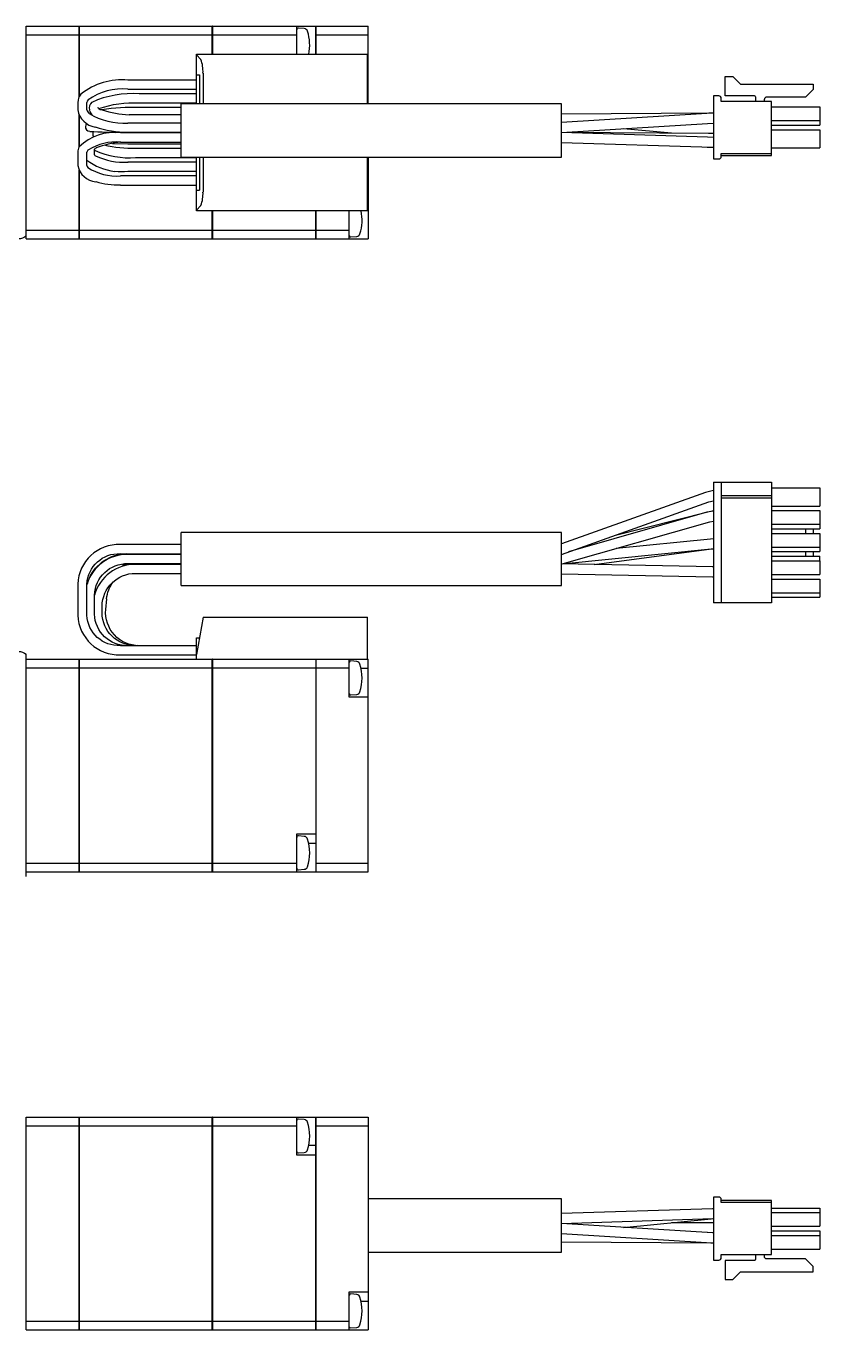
# Model space of a CAD drawing. Extents: x 0 to 526, y -8 to 181.
# Drawn here: x 146.7 to 251.1, y 10 to 181.5 of the extents above; entities that cross this region are included whole.
import ezdxf

# ---------------------------------------------------------------- set-up
doc = ezdxf.new("R2010")
doc.units = 0
doc.header["$LTSCALE"] = 0.5
doc.layers.add('MSM_CONTINUOUS', color=7, linetype='CONTINUOUS')

msp = doc.modelspace()

# ---------------------------------------------------------------- linework, layer by layer
at = {"layer": 'MSM_CONTINUOUS'}
for p, q in [((146.73, 153.48), (146.73, 181.48)), ((146.73, 181.48), (153.72, 181.48)), ((146.73, 180.33), (153.72, 180.33)), ((153.72, 172.19), (153.72, 181.48)), ((153.73, 181.47), (153.72, 181.47)), ((153.73, 180.33), (153.72, 180.33)), ((153.73, 181.48), (171.22, 181.48)), ((153.73, 181.48), (153.73, 172.21)), ((153.73, 180.33), (171.22, 180.33)), ((171.22, 177.78), (171.22, 181.48)), ((171.23, 181.47), (171.22, 181.47)), ((171.23, 180.33), (171.22, 180.33)), ((171.23, 181.48), (171.23, 177.78)), ((171.23, 181.48), (184.83, 181.48)), ((171.23, 180.33), (182.33, 180.33)), ((182.33, 177.78), (182.33, 181.48)), ((183.32, 181.15), (182.55, 181.21)), ((184.83, 177.78), (184.83, 181.48)), ((184.83, 181.47), (184.84, 181.47)), ((184.83, 180.33), (184.84, 180.33)), ((184.84, 181.48), (191.73, 181.48)), ((184.84, 181.48), (184.84, 177.78)), ((184.84, 180.33), (191.73, 180.33)), ((191.73, 171.25), (191.73, 181.48)), ((169.13, 177.78), (191.63, 177.78)), ((169.13, 171.25), (169.13, 177.78)), ((169.13, 177.68), (169.73, 177.08)), ((191.63, 171.25), (191.63, 177.78)), ((169.13, 175.08), (169.52, 175.08)), ((169.52, 175.08), (169.52, 171.25)), ((170, 175.3), (170, 171.25)), ((169.13, 174.38), (160.13, 174.38)), ((238.68, 174.86), (239.68, 174.86)), ((238.68, 172.33), (238.68, 174.86)), ((239.68, 174.86), (240.7, 173.84)), ((240.7, 173.84), (250.24, 173.84)), ((250.24, 173.84), (250.24, 173.14)), ((160.13, 173.18), (169.13, 173.18)), ((169.13, 172.58), (161.61, 172.58)), ((237.13, 172.29), (237.13, 164.01)), ((237.85, 172.29), (237.13, 172.29)), ((238.15, 171.58), (238.15, 171.99)), ((244.78, 171.58), (238.15, 171.58)), ((242.53, 172.33), (238.68, 172.33)), ((242.68, 172.18), (242.68, 171.58)), ((243.83, 171.58), (243.83, 171.86)), ((249.24, 172.14), (244.11, 172.14)), ((244.78, 164.47), (244.78, 171.58)), ((250.24, 173.14), (249.24, 172.14)), ((153.53, 171.44), (153.53, 170.48)), ((153.72, 165.59), (153.72, 169.83)), ((153.73, 169.81), (153.73, 165.6)), ((154.73, 170.46), (154.73, 171.44)), ((155.05, 170.44), (155.07, 170.4)), ((155.07, 170.4), (155.14, 170.2)), ((156.25, 170.65), (156.19, 170.81)), ((167.13, 170.78), (161.59, 170.78)), ((161.61, 171.38), (169.13, 171.38)), ((161.71, 169.83), (161.67, 169.83)), ((167.13, 169.83), (161.69, 169.83)), ((167.13, 164.25), (167.13, 171.25)), ((217.13, 171.25), (167.13, 171.25)), ((217.13, 164.25), (217.13, 171.25)), ((236.8, 170.03), (217.13, 169.88)), ((236.27, 169.98), (217.13, 168.78)), ((237.13, 170.02), (236.27, 169.98)), ((237.13, 170.03), (236.52, 170.03)), ((237.13, 170.03), (236.8, 170.03)), ((244.78, 170.85), (251.13, 170.85)), ((251.13, 170.85), (251.13, 168.45)), ((154.57, 168.47), (154.53, 168.28)), ((154.69, 168.65), (154.57, 168.47)), ((167.13, 168.73), (160.13, 168.73)), ((217.15, 167.48), (236.35, 168.68)), ((236.35, 168.68), (237.13, 168.72)), ((244.78, 169.05), (251.13, 169.05)), ((244.78, 168.45), (251.13, 168.45)), ((155.53, 167.62), (155.53, 167.56)), ((155.53, 167.56), (155.53, 167.16)), ((155.53, 167.16), (155.53, 167.12)), ((155.53, 167.12), (155.58, 166.9)), ((167.13, 167.43), (159.13, 167.43)), ((160.13, 167.53), (167.13, 167.53)), ((236.34, 166.86), (217.13, 167.48)), ((236.46, 167.34), (217.15, 167.48)), ((231.61, 167.38), (225.28, 167.99)), ((237.13, 166.84), (236.34, 166.86)), ((237.13, 167.34), (236.46, 167.34)), ((244.78, 167.85), (251.13, 167.85)), ((251.13, 167.85), (251.13, 165.45)), ((153.53, 164.88), (153.53, 163.14)), ((154.73, 163.14), (154.73, 164.88)), ((155.73, 164.54), (155.73, 165.28)), ((158.08, 166.06), (160.13, 165.98)), ((159.13, 166.23), (167.13, 166.23)), ((160.13, 165.98), (167.13, 165.98)), ((167.13, 165.38), (161.13, 165.38)), ((217.13, 166.18), (237.02, 165.54)), ((236.3, 165.56), (237.13, 165.54)), ((237.02, 165.54), (237.13, 165.54)), ((238.15, 164.72), (244.78, 164.72)), ((238.15, 164.31), (238.15, 164.72)), ((244.78, 165.45), (251.13, 165.45)), ((169.13, 163.58), (160.13, 163.58)), ((161.13, 164.18), (169.13, 164.18)), ((167.13, 164.25), (217.13, 164.25)), ((169.13, 157.18), (169.13, 164.25)), ((169.52, 164.25), (169.52, 159.88)), ((170, 164.25), (170, 159.66)), ((191.63, 157.18), (191.63, 164.25)), ((191.73, 164.25), (191.73, 153.48)), ((237.13, 164.01), (237.85, 164.01)), ((238.15, 164.47), (244.78, 164.47)), ((153.72, 153.48), (153.72, 162.54)), ((153.73, 162.51), (153.73, 153.48)), ((169.13, 161.78), (159.13, 161.78)), ((160.13, 162.38), (169.13, 162.38)), ((159.13, 160.58), (169.13, 160.58)), ((169.13, 159.88), (169.52, 159.88)), ((169.73, 157.89), (169.13, 157.29)), ((191.63, 157.18), (169.13, 157.18)), ((171.22, 153.48), (171.22, 157.18)), ((171.23, 157.18), (171.23, 153.48)), ((184.83, 153.48), (184.83, 157.18)), ((184.84, 157.18), (184.84, 153.48)), ((189.23, 153.48), (189.23, 157.18)), ((191.63, 157.23), (191.73, 157.23)), ((146.73, 154.64), (153.72, 154.64)), ((153.73, 154.64), (153.72, 154.64)), ((153.73, 154.64), (171.22, 154.64)), ((171.23, 154.64), (171.22, 154.64)), ((171.23, 154.64), (184.83, 154.64)), ((184.83, 154.64), (184.84, 154.64)), ((184.84, 154.64), (189.23, 154.64)), ((146.73, 153.48), (153.72, 153.48)), ((153.73, 153.49), (153.72, 153.49)), ((153.73, 153.48), (171.22, 153.48)), ((171.23, 153.49), (171.22, 153.49)), ((171.23, 153.48), (184.83, 153.48)), ((184.83, 153.49), (184.84, 153.49)), ((184.84, 153.48), (191.73, 153.48)), ((189.44, 153.75), (190.21, 153.82)), ((236.1, 120.12), (217.13, 113.38)), ((237.13, 120.38), (236.1, 120.12)), ((237.13, 121.49), (244.78, 121.49)), ((237.13, 121.49), (237.13, 105.64)), ((238.15, 121.49), (238.15, 105.64)), ((244.78, 121.49), (244.78, 105.64)), ((244.78, 120.76), (251.13, 120.76)), ((251.13, 120.76), (251.13, 118.36)), ((217.13, 112), (236.53, 118.89)), ((236.53, 118.89), (237.13, 119.06)), ((236.53, 118.89), (237.13, 119.06)), ((244.78, 119.71), (238.15, 119.71)), ((244.78, 119.41), (238.15, 119.41)), ((244.78, 118.36), (251.13, 118.36)), ((236.28, 117.53), (218.07, 112.34)), ((236.37, 117.57), (224.06, 114.46)), ((237.13, 117.7), (236.28, 117.53)), ((237.13, 117.71), (236.37, 117.57)), ((244.78, 117.76), (251.13, 117.76)), ((251.13, 117.76), (251.13, 115.96)), ((167.13, 107.89), (167.13, 114.89)), ((217.13, 114.89), (167.13, 114.89)), ((217.13, 107.89), (217.13, 114.89)), ((217.22, 110.74), (236.64, 116.28)), ((236.64, 116.28), (237.13, 116.39)), ((244.78, 115.96), (251.13, 115.96)), ((244.78, 115.36), (251.13, 115.36)), ((249.24, 115.36), (249.24, 114.76)), ((250.24, 115.36), (250.24, 114.76)), ((251.13, 115.96), (251.13, 115.36)), ((167.13, 113.29), (159.13, 113.29)), ((236.72, 114.01), (224.32, 112.77)), ((237.13, 114.04), (236.72, 114.01)), ((244.78, 114.76), (251.13, 114.76)), ((251.13, 114.76), (251.13, 112.96)), ((159.13, 112.09), (167.13, 112.09)), ((167.13, 111.99), (160.13, 111.99)), ((217.25, 110.75), (236.85, 112.71)), ((221.43, 110.66), (236.89, 112.71)), ((236.85, 112.71), (237.13, 112.73)), ((244.78, 112.96), (251.13, 112.96)), ((244.78, 112.36), (251.13, 112.36)), ((244.78, 111.76), (251.13, 111.76)), ((249.24, 112.36), (249.24, 111.76)), ((250.24, 112.36), (250.24, 111.76)), ((251.13, 112.96), (251.13, 112.36)), ((251.13, 111.16), (251.13, 111.76)), ((159.42, 110.64), (159.39, 110.64)), ((159.39, 110.64), (159.42, 110.64)), ((159.42, 110.64), (160.63, 110.79)), ((160.13, 110.69), (159.42, 110.64)), ((160.13, 110.79), (167.13, 110.79)), ((167.13, 110.69), (160.13, 110.69)), ((237.05, 110.35), (217.13, 110.74)), ((237.13, 110.35), (236.98, 110.35)), ((237.13, 110.34), (237.05, 110.35)), ((244.78, 111.16), (251.13, 111.16)), ((251.13, 111.16), (251.13, 109.36)), ((153.53, 108.09), (153.53, 104)), ((154.73, 104), (154.73, 108.09)), ((154.74, 108.09), (154.73, 108.05)), ((161.13, 109.49), (167.13, 109.49)), ((217.13, 109.44), (237.02, 109.05)), ((237.02, 109.05), (237.13, 109.04)), ((244.78, 109.36), (251.13, 109.36)), ((244.78, 108.76), (251.13, 108.76)), ((251.13, 108.76), (251.13, 106.96)), ((155.73, 104.16), (155.73, 106.63)), ((167.13, 107.89), (217.13, 107.89)), ((244.78, 106.96), (251.13, 106.96)), ((244.78, 106.36), (251.13, 106.36)), ((251.13, 106.96), (251.13, 106.36)), ((156.73, 104.3), (156.73, 105.18)), ((157.21, 104.76), (157.33, 106.14)), ((244.78, 105.64), (237.13, 105.64)), ((170, 103.74), (169.13, 98.84)), ((170, 103.74), (191.63, 103.74)), ((191.63, 98.24), (191.63, 103.74)), ((169.13, 99.99), (159.13, 99.99)), ((161.61, 99.99), (161.37, 100)), ((169.13, 98.24), (169.13, 101.04)), ((169.13, 101.04), (169.52, 101.04)), ((146.73, 69.63), (146.73, 98.86)), ((146.73, 98.24), (153.72, 98.24)), ((153.72, 70.24), (153.72, 98.24)), ((153.73, 98.23), (153.72, 98.23)), ((153.73, 98.24), (191.73, 98.24)), ((153.73, 98.24), (153.73, 70.24)), ((159.13, 98.79), (169.13, 98.79)), ((171.22, 70.24), (171.22, 98.24)), ((171.23, 98.23), (171.22, 98.23)), ((171.23, 98.24), (171.23, 70.24)), ((184.83, 98.24), (184.83, 70.24)), ((184.83, 98.23), (184.84, 98.23)), ((184.84, 98.24), (184.84, 70.24)), ((189.23, 93.24), (189.23, 98.24)), ((190.21, 97.91), (189.44, 97.98)), ((191.73, 70.24), (191.73, 98.24)), ((146.73, 97.09), (153.72, 97.09)), ((153.73, 97.09), (153.72, 97.09)), ((153.73, 97.09), (171.22, 97.09)), ((171.23, 97.09), (171.22, 97.09)), ((171.23, 97.09), (184.83, 97.09)), ((184.83, 97.09), (184.84, 97.09)), ((184.84, 97.09), (189.23, 97.09)), ((191.73, 96.99), (190.79, 96.99)), ((191.73, 93.24), (189.23, 93.24)), ((189.44, 93.51), (190.21, 93.58)), ((182.33, 75.24), (184.83, 75.24)), ((182.33, 70.24), (182.33, 75.24)), ((183.32, 74.91), (182.55, 74.98)), ((184.83, 73.99), (183.9, 73.99)), ((146.73, 71.4), (153.72, 71.4)), ((153.73, 71.41), (153.72, 71.41)), ((153.73, 71.4), (171.22, 71.4)), ((171.23, 71.41), (171.22, 71.41)), ((171.23, 71.4), (182.33, 71.4)), ((182.55, 70.51), (183.32, 70.58)), ((184.83, 71.41), (184.84, 71.41)), ((184.84, 71.4), (191.73, 71.4)), ((146.73, 70.24), (153.72, 70.24)), ((153.73, 70.25), (153.72, 70.25)), ((153.73, 70.24), (171.22, 70.24)), ((171.23, 70.25), (171.22, 70.25)), ((171.23, 70.24), (184.83, 70.24)), ((184.83, 70.25), (184.84, 70.25)), ((184.84, 70.24), (191.73, 70.24)), ((146.73, 38), (153.72, 38)), ((146.73, 10), (146.73, 38)), ((153.72, 10), (153.72, 38)), ((153.73, 37.99), (153.72, 37.99)), ((153.73, 38), (171.22, 38)), ((153.73, 38), (153.73, 10)), ((171.22, 10), (171.22, 38)), ((171.23, 37.99), (171.22, 37.99)), ((171.23, 38), (184.83, 38)), ((171.23, 38), (171.23, 10)), ((182.33, 33), (182.33, 38)), ((183.32, 37.66), (182.55, 37.73)), ((184.83, 10), (184.83, 38)), ((184.83, 37.99), (184.84, 37.99)), ((184.84, 38), (191.73, 38)), ((184.84, 38), (184.84, 10)), ((191.73, 38), (191.73, 10)), ((146.73, 36.84), (153.72, 36.84)), ((153.73, 36.83), (153.72, 36.83)), ((153.73, 36.84), (171.22, 36.84)), ((171.23, 36.83), (171.22, 36.83)), ((171.23, 36.84), (182.33, 36.84)), ((184.83, 36.83), (184.84, 36.83)), ((184.84, 36.84), (191.73, 36.84)), ((184.83, 33), (182.33, 33)), ((182.55, 33.27), (183.32, 33.34)), ((184.83, 34.25), (183.9, 34.25)), ((237.13, 27.47), (237.13, 19.19)), ((237.85, 27.47), (237.13, 27.47)), ((217.13, 27.23), (191.73, 27.23)), ((217.13, 20.23), (217.13, 27.23)), ((237.02, 25.94), (217.13, 25.3)), ((237.13, 25.95), (237.02, 25.94)), ((238.15, 26.76), (238.15, 27.17)), ((244.78, 27.01), (238.15, 27.01)), ((244.78, 26.76), (238.15, 26.76)), ((244.78, 19.9), (244.78, 27.01)), ((244.78, 26.03), (251.13, 26.03)), ((251.13, 26.03), (251.13, 23.63)), ((217.13, 24), (237.06, 24.65)), ((225.28, 23.49), (236.85, 24.62)), ((231.61, 24.11), (236.46, 24.14)), ((236.46, 24.14), (237.13, 24.15)), ((236.85, 24.62), (237.13, 24.64)), ((237.06, 24.65), (237.13, 24.65)), ((244.78, 25.43), (251.13, 25.43)), ((217.13, 22.7), (236.93, 21.46)), ((237.01, 22.76), (217.15, 24)), ((237.13, 22.76), (236.35, 22.8)), ((237.13, 22.75), (237.01, 22.76)), ((244.78, 23.63), (251.13, 23.63)), ((244.78, 23.03), (251.13, 23.03)), ((244.78, 22.43), (251.13, 22.43)), ((251.13, 23.03), (251.13, 20.63)), ((217.13, 21.6), (236.8, 21.45)), ((236.8, 21.45), (237.13, 21.45)), ((236.93, 21.46), (237.13, 21.45)), ((244.78, 20.63), (251.13, 20.63)), ((191.73, 20.23), (217.13, 20.23)), ((237.13, 19.19), (237.85, 19.19)), ((238.15, 19.49), (238.15, 19.9)), ((238.15, 19.9), (244.78, 19.9)), ((238.68, 19.15), (238.68, 16.62)), ((242.53, 19.15), (238.68, 19.15)), ((242.68, 19.9), (242.68, 19.3)), ((243.83, 19.62), (243.83, 19.9)), ((249.24, 19.34), (244.11, 19.34)), ((250.24, 18.34), (249.24, 19.34)), ((239.68, 16.62), (240.7, 17.64)), ((240.7, 17.64), (250.24, 17.64)), ((250.24, 17.64), (250.24, 18.34)), ((238.68, 16.62), (239.68, 16.62)), ((189.23, 15), (191.73, 15)), ((189.23, 10), (189.23, 15)), ((190.21, 14.66), (189.44, 14.73)), ((191.73, 13.75), (190.79, 13.75)), ((146.73, 11.15), (153.72, 11.15)), ((153.73, 11.16), (153.72, 11.16)), ((153.73, 11.15), (171.22, 11.15)), ((171.23, 11.16), (171.22, 11.16)), ((171.23, 11.15), (184.83, 11.15)), ((184.83, 11.16), (184.84, 11.16)), ((184.84, 11.15), (189.23, 11.15)), ((189.44, 10.27), (190.21, 10.34)), ((146.73, 10), (153.72, 10)), ((153.73, 10.01), (153.72, 10.01)), ((153.73, 10), (171.22, 10)), ((171.23, 10.01), (171.22, 10.01)), ((171.23, 10), (184.83, 10)), ((184.83, 10.01), (184.84, 10.01)), ((184.84, 10), (191.73, 10))]:
    msp.add_line(p, q, dxfattribs=at)
for centre, radius, start, end in [((182.53, 181.01), 0.2, 85, 180), ((183.27, 180.65), 0.5, 17.6292, 85), ((178.03, 178.98), 6, 348.463, 17.6292), ((165.49, 175.54), 4.51, 356.9565, 19.8759), ((159.37, 165.68), 8.74, 85.0197, 128.3235), ((159.38, 165.5), 7.72, 84.4381, 125.6687), ((155.25, 171.4), 1.72, 139.0024, 178.8954), ((155.35, 171.36), 0.622, 138.9031, 173.0608), ((160.69, 159.88), 12.73, 85.8454, 114.6186), ((237.85, 171.99), 0.3, 0, 90), ((242.53, 172.18), 0.15, 0, 90), ((244.11, 171.86), 0.28, 90, 180), ((156.25, 170.92), 2.75, 189.2724, 261.0568), ((155.59, 170.68), 0.889, 193.8661, 231.118), ((156, 170.7), 0.978, 128.7039, 194.8652), ((159.55, 177.36), 8.65, 238.5524, 273.8561), ((156.26, 170.65), 1.21, 201.8456, 229.7784), ((156.78, 171.32), 0.846, 231.4689, 266.9127), ((160.85, 143.92), 26.87, 88.4238, 98.8516), ((160.95, 183.58), 13.77, 252.1759, 267.1972), ((160.95, 183.58), 13.77, 272.9984, 272.9996), ((155.15, 168.26), 0.622, 178.1145, 264.9417), ((159.94, 180.47), 12.93, 251.4264, 270.8555), ((158.28, 161.06), 6.43, 82.4193, 135.037), ((158.85, 237.51), 69.98, 266.9256, 270.5083), ((154.98, 164.87), 1.45, 149.5973, 179.5942), ((155.2, 164.81), 0.476, 123.7324, 171.3862), ((158.65, 159.12), 7.13, 86.1621, 121.44), ((156.27, 164.86), 0.679, 120.1743, 142.5013), ((155.96, 165.33), 0.266, 210.6087, 235.589), ((160.29, 175.12), 10.96, 245.8666, 274.385), ((160.84, 152.18), 14.15, 96.6571, 110.3054), ((156.09, 163.61), 2.6, 190.5511, 265.471), ((159.19, 169.58), 7.25, 231.9863, 263.6299), ((155.24, 163.24), 0.517, 191.8582, 224.7596), ((156.65, 165.38), 1.25, 222.2163, 230.9064), ((159.61, 172.29), 8.72, 244.6207, 273.4586), ((237.85, 164.31), 0.3, 270, 0), ((158.62, 168.62), 6.86, 236.8577, 274.2662), ((159.26, 170.79), 8.45, 264.0847, 275.9153), ((159.02, 171.98), 11.39, 254.0263, 270.5737), ((165.36, 159.44), 4.64, 340.4546, 2.713), ((184.92, 155.98), 6, 342.3708, 11.537), ((189.42, 153.95), 0.2, 198.1949, 275), ((190.16, 154.32), 0.5, 275, 342.3708), ((158.93, 107.89), 5.41, 87.9067, 177.8727), ((160.06, 106.43), 5.57, 89.2277, 162.6191), ((161.1, 105.11), 5.59, 89.7079, 164.0346), ((158.94, 104.2), 5.41, 182.1863, 272.0343), ((189.42, 97.78), 0.2, 85, 161.8051), ((190.16, 97.41), 0.5, 17.6292, 85), ((184.92, 95.74), 6, 342.3708, 17.6292), ((189.42, 93.71), 0.2, 198.1949, 275), ((190.16, 94.08), 0.5, 275, 342.3708), ((182.53, 74.78), 0.2, 85, 180), ((183.27, 74.41), 0.5, 17.6292, 85), ((178.03, 72.74), 6, 342.3708, 17.6292), ((182.53, 70.71), 0.2, 180, 275), ((183.27, 71.08), 0.5, 275, 342.3708), ((182.53, 37.53), 0.2, 85, 180), ((183.27, 37.17), 0.5, 17.6292, 85), ((178.03, 35.5), 6, 342.3708, 17.6292), ((182.53, 33.47), 0.2, 180, 275), ((183.27, 33.83), 0.5, 275, 342.3708), ((237.85, 27.17), 0.3, 360, 90), ((237.85, 19.49), 0.3, 270, 360), ((189.42, 14.53), 0.2, 85, 161.8051), ((190.16, 14.17), 0.5, 17.6292, 85), ((184.92, 12.5), 6, 342.3708, 17.6292), ((189.42, 10.47), 0.2, 198.1949, 275), ((190.16, 10.83), 0.5, 275, 342.3708)]:
    msp.add_arc(centre, radius, start, end, dxfattribs=at)
at = {"layer": 'MSM_CONTINUOUS', "extrusion": (0, 0, -1)}
for centre, radius, start, end in [((-160.84, 157.62), 13.78, 70.6907, 93.2092), ((-160.93, 195.11), 25.29, 268.3223, 271.4809), ((-159.66, 154.04), 13.5, 84.8625, 92.0051), ((-160.7, 181.18), 15.8, 268.4424, 283.4128), ((-145.73, 154.98), 1.5, 228.1897, 270), ((-158.95, 107.88), 4.22, 2.931, 92.4936), ((-160.03, 106.65), 5.45, 23.9954, 88.8909), ((-160.02, 106.51), 4.29, 1.6879, 91.5108), ((-161.09, 105.14), 4.36, 0.6063, 90.5686), ((-161.68, 105.76), 4.37, 5.0458, 37.0419), ((-161.58, 104.38), 4.39, 269.8692, 4.9179), ((-158.94, 104.21), 4.22, 267.4296, 357.1458), ((-160.01, 104.28), 4.29, 268.4433, 358.358), ((-161.09, 104.35), 4.36, 269.4143, 359.4108), ((-145.73, 97.74), 1.5, 90, 131.8103), ((-242.53, 19.3), 0.15, 180, 270), ((-244.11, 19.62), 0.28, 270, 0)]:
    msp.add_arc(centre, radius, start, end, dxfattribs=at)

doc.saveas('drawing.dxf')
